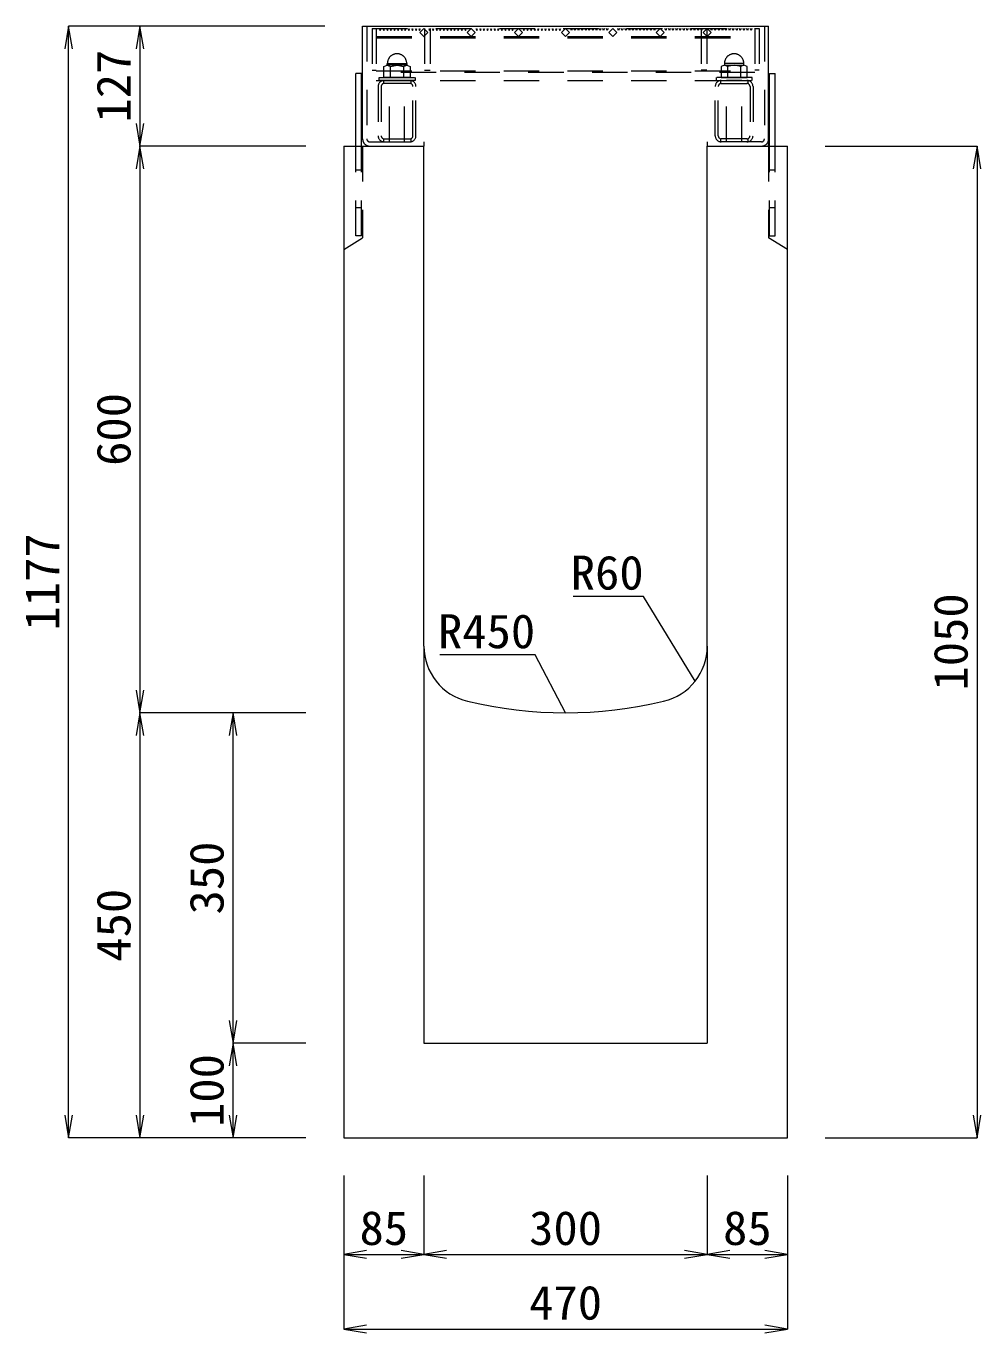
# Model space of a CAD drawing. Units: millimetres at full size. Extents: x -734 to 58102, y 49499 to 87169.
# Drawn here: x 9738 to 10749, y 56877 to 58261 of the extents above; entities that cross this region are included whole.
import ezdxf
from ezdxf.enums import TextEntityAlignment as Align

# ---------------------------------------------------------------- set-up
doc = ezdxf.new("R2010")
doc.units = ezdxf.units.MM
doc.header["$LTSCALE"] = 50
doc.linetypes.add('USER1', pattern=[1.35, 0.75, -0.6])
for name, color, linetype, lineweight in [('寸法線', 7, 'Continuous', 13), ('引出線', 4, 'Continuous', 13), ('本体', 2, 'Continuous', 20), ('ｸﾞﾚｰﾁﾝｸﾞ', 7, 'USER1', 9)]:
    doc.layers.add(name, color=color, linetype=linetype, lineweight=lineweight)
doc.styles.add('ＭＳ 明朝', font='')
doc.styles.get('ＭＳ 明朝').set_extended_font_data('MS Mincho')

# ---------------------------------------------------------------- blocks, each defined once
blk = doc.blocks.new('open_arrow')
at = {"color": 0, "linetype": 'Continuous', "lineweight": -2}
blk.add_lwpolyline([(7.5, 1.25), (0, 0), (7.5, -1.25)], dxfattribs=at)

msp = doc.modelspace()

# ---------------------------------------------------------------- linework, layer by layer
at = {"layer": '寸法線'}
for p, q in [((9783.14, 57083.85), (9783.14, 58260.85)), ((10054.48, 58260.85), (9783.14, 58260.85)), ((9858.69, 58260.85), (9858.69, 58133.85)), ((10054.48, 58260.85), (9858.69, 58260.85)), ((10034.48, 58133.85), (9858.69, 58133.85)), ((9858.69, 58133.85), (9858.69, 57533.85)), ((10034.48, 58133.85), (9858.69, 58133.85)), ((10584.52, 58133.85), (10745.31, 58133.85)), ((10745.31, 58133.85), (10745.31, 57083.85)), ((9858.69, 57533.85), (9858.69, 57083.85)), ((10034.48, 57533.85), (9858.69, 57533.85)), ((10034.48, 57533.85), (9858.69, 57533.85)), ((9957.29, 57183.85), (9957.29, 57533.85)), ((10034.48, 57533.85), (9957.29, 57533.85)), ((10034.48, 57183.85), (9957.29, 57183.85)), ((9957.29, 57083.85), (9957.29, 57183.85)), ((10034.48, 57183.85), (9957.29, 57183.85)), ((10034.48, 57083.85), (9783.14, 57083.85)), ((10034.48, 57083.85), (9858.69, 57083.85)), ((10034.48, 57083.85), (9957.29, 57083.85)), ((10584.52, 57083.85), (10745.31, 57083.85)), ((10074.5, 57043.83), (10074.5, 56881.26)), ((10074.5, 57043.83), (10074.5, 56960.31)), ((10159.5, 57043.83), (10159.5, 56960.31)), ((10159.5, 57043.83), (10159.5, 56960.31)), ((10459.5, 57043.83), (10459.5, 56960.31)), ((10459.5, 57043.83), (10459.5, 56960.31)), ((10544.5, 57043.83), (10544.5, 56881.26)), ((10544.5, 57043.83), (10544.5, 56960.31)), ((10074.5, 56960.31), (10159.5, 56960.31)), ((10159.5, 56960.31), (10459.5, 56960.31)), ((10459.5, 56960.31), (10544.5, 56960.31)), ((10074.5, 56881.26), (10544.5, 56881.26))]:
    msp.add_line(p, q, dxfattribs=at)
at = {"layer": '引出線'}
for points in [[(10446.57, 57567.17), (10392.16, 57657.06), (10317.49, 57657.06)], [(10309.5, 57533.85), (10277.28, 57595), (10176.27, 57595)]]:
    msp.add_lwpolyline(points, dxfattribs=at)
at = {"layer": '本体'}
for p, q in [((10074.5, 58133.85), (10074.5, 57083.85)), ((10074.5, 58133.85), (10159.5, 58133.85)), ((10159.5, 57604.38), (10159.5, 58133.85)), ((10459.5, 57604.38), (10459.5, 58133.85)), ((10459.5, 58133.85), (10544.5, 58133.85)), ((10544.5, 57083.85), (10544.5, 58133.85)), ((10159.5, 57604.38), (10159.5, 57183.85)), ((10459.5, 57604.38), (10459.5, 57183.85)), ((10159.5, 57183.85), (10459.5, 57183.85)), ((10074.5, 57083.85), (10544.5, 57083.85))]:
    msp.add_line(p, q, dxfattribs=at)
at = {"layer": '本体', "linetype": 'USER1', "lineweight": 9}
for p, q in [((10094.51, 58133.85), (10094.51, 58036.85)), ((10524.51, 58133.85), (10524.51, 58036.85)), ((10074.51, 58024.35), (10094.51, 58036.85)), ((10544.51, 58024.35), (10524.51, 58036.85))]:
    msp.add_line(p, q, dxfattribs=at)
at = {"layer": '本体'}
for centre, radius, start, end in [((10219.5, 57604.38), 60, 180, 256.65785), ((10399.5, 57604.38), 60, 283.34237, 0), ((10309.5, 57983.85), 450, 256.65777, 283.34225)]:
    msp.add_arc(centre, radius, start, end, dxfattribs=at)
at = {"layer": 'ｸﾞﾚｰﾁﾝｸﾞ', "linetype": 'Continuous'}
for p, q in [((10094.5, 58260.85), (10524.5, 58260.85)), ((10094.5, 58141.48), (10094.5, 58260.85)), ((10524.5, 58133.85), (10524.5, 58260.85)), ((10093.5, 58210.85), (10087.5, 58210.85)), ((10087.5, 58133.85), (10087.5, 58210.85)), ((10093.5, 58133.85), (10093.5, 58210.85)), ((10525.5, 58210.85), (10531.5, 58210.85)), ((10525.5, 58133.85), (10525.5, 58210.85)), ((10531.5, 58133.85), (10531.5, 58210.85))]:
    msp.add_line(p, q, dxfattribs=at)
at = {"layer": 'ｸﾞﾚｰﾁﾝｸﾞ'}
for p, q in [((10099, 58260.85), (10099, 58141.35)), ((10104.5, 58258.35), (10104.5, 58214.35)), ((10109, 58258.35), (10109, 58214.35)), ((10109, 58258.35), (10109, 58203.35)), ((10109, 58249.85), (10510, 58249.85)), ((10112.2, 58258.35), (10113.1, 58256.25)), ((10113.1, 58256.25), (10114, 58258.35)), ((10116, 58258.35), (10116.9, 58256.25)), ((10116.9, 58256.25), (10117.8, 58258.35)), ((10119.8, 58258.35), (10120.7, 58256.25)), ((10120.7, 58256.25), (10121.6, 58258.35)), ((10123.6, 58258.35), (10124.5, 58256.25)), ((10124.5, 58256.25), (10125.4, 58258.35)), ((10127.4, 58258.35), (10128.3, 58256.25)), ((10128.3, 58256.25), (10129.2, 58258.35)), ((10131.2, 58258.35), (10132.1, 58256.25)), ((10132.1, 58256.25), (10133, 58258.35)), ((10135, 58258.35), (10135.9, 58256.25)), ((10135.9, 58256.25), (10136.8, 58258.35)), ((10138.8, 58258.35), (10139.7, 58256.25)), ((10139.7, 58256.25), (10140.6, 58258.35)), ((10142.6, 58258.35), (10143.5, 58256.25)), ((10143.5, 58256.25), (10144.4, 58258.35)), ((10146.4, 58258.35), (10147.3, 58256.25)), ((10147.3, 58256.25), (10148.2, 58258.35)), ((10150.2, 58258.35), (10151.1, 58256.25)), ((10151.1, 58256.25), (10152, 58258.35)), ((10154, 58258.35), (10154.9, 58256.25)), ((10154.9, 58256.25), (10155.8, 58258.35)), ((10159.5, 58258.35), (10155.26, 58254.11)), ((10155.26, 58254.11), (10159.5, 58249.87)), ((10163.74, 58254.11), (10159.5, 58258.35)), ((10159.5, 58249.87), (10163.74, 58254.11)), ((10159.5, 58249.87), (10160, 58250.37)), ((10160, 58258.35), (10160, 58214.35)), ((10164.5, 58258.35), (10165.4, 58256.25)), ((10165.4, 58256.25), (10166.3, 58258.35)), ((10166, 58258.35), (10166, 58214.35)), ((10168.3, 58258.35), (10169.2, 58256.25)), ((10169.2, 58256.25), (10170.1, 58258.35)), ((10172.1, 58258.35), (10173, 58256.25)), ((10173, 58256.25), (10173.9, 58258.35)), ((10175.9, 58258.35), (10176.8, 58256.25)), ((10176.8, 58256.25), (10177.7, 58258.35)), ((10179.7, 58258.35), (10180.6, 58256.25)), ((10180.6, 58256.25), (10181.5, 58258.35)), ((10183.5, 58258.35), (10184.4, 58256.25)), ((10184.4, 58256.25), (10185.3, 58258.35)), ((10187.3, 58258.35), (10188.2, 58256.25)), ((10188.2, 58256.25), (10189.1, 58258.35)), ((10191.1, 58258.35), (10192, 58256.25)), ((10192, 58256.25), (10192.9, 58258.35)), ((10194.9, 58258.35), (10195.8, 58256.25)), ((10195.8, 58256.25), (10196.7, 58258.35)), ((10198.7, 58258.35), (10199.6, 58256.25)), ((10199.6, 58256.25), (10200.5, 58258.35)), ((10202.5, 58258.35), (10203.4, 58256.25)), ((10203.4, 58256.25), (10204.3, 58258.35)), ((10209.5, 58258.35), (10205.26, 58254.11)), ((10205.26, 58254.11), (10209.5, 58249.87)), ((10213.74, 58254.11), (10209.5, 58258.35)), ((10209.5, 58249.87), (10213.74, 58254.11)), ((10214.5, 58258.35), (10215.4, 58256.25)), ((10215.4, 58256.25), (10216.3, 58258.35)), ((10218.3, 58258.35), (10219.2, 58256.25)), ((10219.2, 58256.25), (10220.1, 58258.35)), ((10222.1, 58258.35), (10223, 58256.25)), ((10223, 58256.25), (10223.9, 58258.35)), ((10225.9, 58258.35), (10226.8, 58256.25)), ((10226.8, 58256.25), (10227.7, 58258.35)), ((10229.7, 58258.35), (10230.6, 58256.25)), ((10230.6, 58256.25), (10231.5, 58258.35)), ((10233.5, 58258.35), (10234.4, 58256.25)), ((10234.4, 58256.25), (10235.3, 58258.35)), ((10237.3, 58258.35), (10238.2, 58256.25)), ((10238.2, 58256.25), (10239.1, 58258.35)), ((10241.1, 58258.35), (10242, 58256.25)), ((10242, 58256.25), (10242.9, 58258.35)), ((10244.9, 58258.35), (10245.8, 58256.25)), ((10245.8, 58256.25), (10246.7, 58258.35)), ((10248.7, 58258.35), (10249.6, 58256.25)), ((10249.6, 58256.25), (10250.5, 58258.35)), ((10252.5, 58258.35), (10253.4, 58256.25)), ((10253.4, 58256.25), (10254.3, 58258.35)), ((10259.5, 58258.35), (10255.26, 58254.11)), ((10255.26, 58254.11), (10259.5, 58249.87)), ((10263.74, 58254.11), (10259.5, 58258.35)), ((10259.5, 58249.87), (10263.74, 58254.11)), ((10264.5, 58258.35), (10265.4, 58256.25)), ((10265.4, 58256.25), (10266.3, 58258.35)), ((10268.3, 58258.35), (10269.2, 58256.25)), ((10269.2, 58256.25), (10270.1, 58258.35)), ((10272.1, 58258.35), (10273, 58256.25)), ((10273, 58256.25), (10273.9, 58258.35)), ((10275.9, 58258.35), (10276.8, 58256.25)), ((10276.8, 58256.25), (10277.7, 58258.35)), ((10279.7, 58258.35), (10280.6, 58256.25)), ((10280.6, 58256.25), (10281.5, 58258.35)), ((10283.5, 58258.35), (10284.4, 58256.25)), ((10284.4, 58256.25), (10285.3, 58258.35)), ((10287.3, 58258.35), (10288.2, 58256.25)), ((10288.2, 58256.25), (10289.1, 58258.35)), ((10291.1, 58258.35), (10292, 58256.25)), ((10292, 58256.25), (10292.9, 58258.35)), ((10294.9, 58258.35), (10295.8, 58256.25)), ((10295.8, 58256.25), (10296.7, 58258.35)), ((10298.7, 58258.35), (10299.6, 58256.25)), ((10299.6, 58256.25), (10300.5, 58258.35)), ((10302.5, 58258.35), (10303.4, 58256.25)), ((10303.4, 58256.25), (10304.3, 58258.35)), ((10309.5, 58258.35), (10305.26, 58254.11)), ((10305.26, 58254.11), (10309.5, 58249.87)), ((10309.5, 58258.35), (10313.74, 58254.11)), ((10313.74, 58254.11), (10309.5, 58249.87)), ((10315.6, 58256.25), (10314.7, 58258.35)), ((10316.5, 58258.35), (10315.6, 58256.25)), ((10319.4, 58256.25), (10318.5, 58258.35)), ((10320.3, 58258.35), (10319.4, 58256.25)), ((10323.2, 58256.25), (10322.3, 58258.35)), ((10324.1, 58258.35), (10323.2, 58256.25)), ((10327, 58256.25), (10326.1, 58258.35)), ((10327.9, 58258.35), (10327, 58256.25)), ((10330.8, 58256.25), (10329.9, 58258.35)), ((10331.7, 58258.35), (10330.8, 58256.25)), ((10334.6, 58256.25), (10333.7, 58258.35)), ((10335.5, 58258.35), (10334.6, 58256.25)), ((10338.4, 58256.25), (10337.5, 58258.35)), ((10339.3, 58258.35), (10338.4, 58256.25)), ((10342.2, 58256.25), (10341.3, 58258.35)), ((10343.1, 58258.35), (10342.2, 58256.25)), ((10346, 58256.25), (10345.1, 58258.35)), ((10346.9, 58258.35), (10346, 58256.25)), ((10349.8, 58256.25), (10348.9, 58258.35)), ((10350.7, 58258.35), (10349.8, 58256.25)), ((10353.6, 58256.25), (10352.7, 58258.35)), ((10354.5, 58258.35), (10353.6, 58256.25)), ((10355.26, 58254.11), (10359.5, 58258.35)), ((10359.5, 58249.87), (10355.26, 58254.11)), ((10359.5, 58258.35), (10363.74, 58254.11)), ((10363.74, 58254.11), (10359.5, 58249.87)), ((10365.6, 58256.25), (10364.7, 58258.35)), ((10366.5, 58258.35), (10365.6, 58256.25)), ((10369.4, 58256.25), (10368.5, 58258.35)), ((10370.3, 58258.35), (10369.4, 58256.25)), ((10373.2, 58256.25), (10372.3, 58258.35)), ((10374.1, 58258.35), (10373.2, 58256.25)), ((10377, 58256.25), (10376.1, 58258.35)), ((10377.9, 58258.35), (10377, 58256.25)), ((10380.8, 58256.25), (10379.9, 58258.35)), ((10381.7, 58258.35), (10380.8, 58256.25)), ((10384.6, 58256.25), (10383.7, 58258.35)), ((10385.5, 58258.35), (10384.6, 58256.25)), ((10388.4, 58256.25), (10387.5, 58258.35)), ((10389.3, 58258.35), (10388.4, 58256.25)), ((10392.2, 58256.25), (10391.3, 58258.35)), ((10393.1, 58258.35), (10392.2, 58256.25)), ((10396, 58256.25), (10395.1, 58258.35)), ((10396.9, 58258.35), (10396, 58256.25)), ((10399.8, 58256.25), (10398.9, 58258.35)), ((10400.7, 58258.35), (10399.8, 58256.25)), ((10403.6, 58256.25), (10402.7, 58258.35)), ((10404.5, 58258.35), (10403.6, 58256.25)), ((10405.26, 58254.11), (10409.5, 58258.35)), ((10409.5, 58249.87), (10405.26, 58254.11)), ((10409.5, 58258.35), (10413.74, 58254.11)), ((10413.74, 58254.11), (10409.5, 58249.87)), ((10415.6, 58256.25), (10414.7, 58258.35)), ((10416.5, 58258.35), (10415.6, 58256.25)), ((10419.4, 58256.25), (10418.5, 58258.35)), ((10420.3, 58258.35), (10419.4, 58256.25)), ((10423.2, 58256.25), (10422.3, 58258.35)), ((10424.1, 58258.35), (10423.2, 58256.25)), ((10427, 58256.25), (10426.1, 58258.35)), ((10427.9, 58258.35), (10427, 58256.25)), ((10430.8, 58256.25), (10429.9, 58258.35)), ((10431.7, 58258.35), (10430.8, 58256.25)), ((10434.6, 58256.25), (10433.7, 58258.35)), ((10435.5, 58258.35), (10434.6, 58256.25)), ((10438.4, 58256.25), (10437.5, 58258.35)), ((10439.3, 58258.35), (10438.4, 58256.25)), ((10442.2, 58256.25), (10441.3, 58258.35)), ((10443.1, 58258.35), (10442.2, 58256.25)), ((10446, 58256.25), (10445.1, 58258.35)), ((10446.9, 58258.35), (10446, 58256.25)), ((10449.8, 58256.25), (10448.9, 58258.35)), ((10450.7, 58258.35), (10449.8, 58256.25)), ((10453.6, 58256.25), (10452.7, 58258.35)), ((10453, 58258.35), (10453, 58214.35)), ((10454.5, 58258.35), (10453.6, 58256.25)), ((10455.26, 58254.11), (10459.5, 58258.35)), ((10459.5, 58249.87), (10455.26, 58254.11)), ((10459, 58258.35), (10459, 58214.35)), ((10459.5, 58249.87), (10459, 58250.37)), ((10459.5, 58258.35), (10463.74, 58254.11)), ((10463.74, 58254.11), (10459.5, 58249.87)), ((10464.1, 58256.25), (10463.2, 58258.35)), ((10465, 58258.35), (10464.1, 58256.25)), ((10467.9, 58256.25), (10467, 58258.35)), ((10468.8, 58258.35), (10467.9, 58256.25)), ((10471.7, 58256.25), (10470.8, 58258.35)), ((10472.6, 58258.35), (10471.7, 58256.25)), ((10475.5, 58256.25), (10474.6, 58258.35)), ((10476.4, 58258.35), (10475.5, 58256.25)), ((10479.3, 58256.25), (10478.4, 58258.35)), ((10480.2, 58258.35), (10479.3, 58256.25)), ((10483.1, 58256.25), (10482.2, 58258.35)), ((10484, 58258.35), (10483.1, 58256.25)), ((10486.9, 58256.25), (10486, 58258.35)), ((10487.8, 58258.35), (10486.9, 58256.25)), ((10490.7, 58256.25), (10489.8, 58258.35)), ((10491.6, 58258.35), (10490.7, 58256.25)), ((10494.5, 58256.25), (10493.6, 58258.35)), ((10495.4, 58258.35), (10494.5, 58256.25)), ((10498.3, 58256.25), (10497.4, 58258.35)), ((10499.2, 58258.35), (10498.3, 58256.25)), ((10502.1, 58256.25), (10501.2, 58258.35)), ((10503, 58258.35), (10502.1, 58256.25)), ((10505.9, 58256.25), (10505, 58258.35)), ((10506.8, 58258.35), (10505.9, 58256.25)), ((10510, 58258.35), (10510, 58214.35)), ((10510, 58258.35), (10510, 58203.35)), ((10514.5, 58258.35), (10514.5, 58214.35)), ((10520, 58260.85), (10520, 58141.35)), ((10109, 58248.35), (10510, 58248.35)), ((10104.5, 58214.35), (10109, 58214.35)), ((10109, 58213.35), (10510, 58213.35)), ((10510, 58211.85), (10109, 58211.85)), ((10117.15, 58218.15), (10120.61, 58219.35)), ((10117.15, 58206.35), (10117.15, 58218.15)), ((10120.61, 58221.35), (10141.39, 58221.35)), ((10120.61, 58219.35), (10120.61, 58221.35)), ((10120.61, 58219.35), (10124.08, 58218.15)), ((10141.39, 58219.35), (10120.61, 58219.35)), ((10124.08, 58218.15), (10131, 58219.35)), ((10124.08, 58206.35), (10124.08, 58218.15)), ((10131, 58219.35), (10137.93, 58218.15)), ((10137.93, 58218.15), (10141.39, 58219.35)), ((10137.93, 58218.15), (10137.93, 58206.35)), ((10141.39, 58221.35), (10141.39, 58219.35)), ((10141.39, 58219.35), (10144.85, 58218.15)), ((10144.85, 58218.15), (10144.85, 58206.35)), ((10160, 58214.35), (10166, 58214.35)), ((10459, 58214.35), (10453, 58214.35)), ((10477.61, 58219.35), (10474.15, 58218.15)), ((10474.15, 58218.15), (10474.15, 58206.35)), ((10498.39, 58221.35), (10477.61, 58221.35)), ((10477.61, 58221.35), (10477.61, 58219.35)), ((10481.07, 58218.15), (10477.61, 58219.35)), ((10477.61, 58219.35), (10498.39, 58219.35)), ((10488, 58219.35), (10481.07, 58218.15)), ((10481.07, 58218.15), (10481.07, 58206.35)), ((10494.92, 58218.15), (10488, 58219.35)), ((10498.39, 58219.35), (10494.92, 58218.15)), ((10494.92, 58206.35), (10494.92, 58218.15)), ((10498.39, 58219.35), (10498.39, 58221.35)), ((10501.85, 58218.15), (10498.39, 58219.35)), ((10501.85, 58206.35), (10501.85, 58218.15)), ((10514.5, 58214.35), (10510, 58214.35)), ((10109, 58203.35), (10510, 58203.35)), ((10111, 58196.95), (10111, 58144.75)), ((10112, 58206.35), (10150, 58206.35)), ((10112, 58206.35), (10131, 58206.35)), ((10112, 58203.35), (10112, 58206.35)), ((10150, 58203.35), (10112, 58203.35)), ((10114.2, 58196.95), (10114.2, 58144.75)), ((10116.5, 58203.29), (10116.5, 58200.02)), ((10131, 58206.35), (10117.15, 58206.35)), ((10144.6, 58203.35), (10117.4, 58203.35)), ((10144.6, 58203.35), (10117.4, 58203.35)), ((10144.6, 58200.15), (10117.4, 58200.15)), ((10123, 58138.35), (10123, 58203.35)), ((10123, 58203.35), (10139, 58203.35)), ((10131, 58206.35), (10124.08, 58206.35)), ((10144.85, 58206.35), (10131, 58206.35)), ((10139, 58138.35), (10139, 58203.35)), ((10145.5, 58203.29), (10145.5, 58200.02)), ((10147.8, 58144.75), (10147.8, 58196.95)), ((10150, 58206.35), (10150, 58203.35)), ((10151, 58144.75), (10151, 58196.95)), ((10468, 58144.75), (10468, 58196.95)), ((10507, 58206.35), (10469, 58206.35)), ((10469, 58206.35), (10469, 58203.35)), ((10469, 58203.35), (10507, 58203.35)), ((10471.2, 58144.75), (10471.2, 58196.95)), ((10473.5, 58203.29), (10473.5, 58200.02)), ((10474.15, 58206.35), (10488, 58206.35)), ((10474.4, 58203.35), (10501.6, 58203.35)), ((10474.4, 58203.35), (10501.6, 58203.35)), ((10474.4, 58200.15), (10501.6, 58200.15)), ((10480, 58138.35), (10480, 58203.35)), ((10496, 58203.35), (10480, 58203.35)), ((10488, 58206.35), (10501.85, 58206.35)), ((10507, 58206.35), (10488, 58206.35)), ((10488, 58206.35), (10494.92, 58206.35)), ((10496, 58138.35), (10496, 58203.35)), ((10502.5, 58203.29), (10502.5, 58200.02)), ((10504.8, 58196.95), (10504.8, 58144.75)), ((10507, 58203.35), (10507, 58206.35)), ((10508, 58196.95), (10508, 58144.75)), ((10116.5, 58141.68), (10116.5, 58138.41)), ((10117.4, 58141.55), (10144.6, 58141.55)), ((10145.5, 58141.68), (10145.5, 58138.41)), ((10473.5, 58141.68), (10473.5, 58138.41)), ((10501.6, 58141.55), (10474.4, 58141.55)), ((10502.5, 58141.68), (10502.5, 58138.41)), ((10087.5, 58038.85), (10087.5, 58133.85)), ((10093.5, 58038.85), (10093.5, 58133.85)), ((10102, 58138.35), (10159.5, 58138.35)), ((10117.4, 58138.35), (10144.6, 58138.35)), ((10159.5, 58138.35), (10159.5, 58133.85)), ((10517, 58138.35), (10459.5, 58138.35)), ((10459.5, 58138.35), (10459.5, 58133.85)), ((10501.6, 58138.35), (10474.4, 58138.35)), ((10525.5, 58038.85), (10525.5, 58133.85)), ((10531.5, 58038.85), (10531.5, 58133.85)), ((10087.5, 58108.85), (10093.5, 58108.85)), ((10525.5, 58108.85), (10531.5, 58108.85)), ((10087.5, 58068.85), (10093.5, 58068.85)), ((10525.5, 58068.85), (10531.5, 58068.85)), ((10093.5, 58038.85), (10087.5, 58038.85)), ((10525.5, 58038.85), (10531.5, 58038.85))]:
    msp.add_line(p, q, dxfattribs=at)
at = {"layer": 'ｸﾞﾚｰﾁﾝｸﾞ', "lineweight": 5}
msp.add_line((10104.5, 58258.35), (10514.5, 58258.35), dxfattribs=at)
at = {"layer": 'ｸﾞﾚｰﾁﾝｸﾞ'}
for centre, radius, start, end in [((10131, 58221.35), 10.25, 0, 180), ((10488, 58221.35), 10.25, 0, 180), ((10117.4, 58196.95), 6.4, 90, 180), ((10117.4, 58196.95), 3.2, 90, 180), ((10144.6, 58196.95), 6.4, 0, 90), ((10144.6, 58196.95), 3.2, 0, 90), ((10474.4, 58196.95), 6.4, 90, 180), ((10474.4, 58196.95), 3.2, 90, 180), ((10501.6, 58196.95), 6.4, 0, 90), ((10501.6, 58196.95), 3.2, 0, 90), ((10102, 58141.35), 7.5, 179.01874, 270), ((10102, 58141.35), 3, 180, 270), ((10117.4, 58144.75), 6.4, 180, 270), ((10117.4, 58144.75), 3.2, 180, 270), ((10144.6, 58144.75), 6.4, 270, 0), ((10144.6, 58144.75), 3.2, 270, 0), ((10474.4, 58144.75), 6.4, 180, 270), ((10474.4, 58144.75), 3.2, 180, 270), ((10501.6, 58144.75), 6.4, 270, 0), ((10501.6, 58144.75), 3.2, 270, 0), ((10517, 58141.35), 7.5, 270, 0), ((10517, 58141.35), 3, 270, 0)]:
    msp.add_arc(centre, radius, start, end, dxfattribs=at)

# ---------------------------------------------------------------- block references
at = {"layer": '寸法線', "xscale": 3.2, "yscale": 3.2}
for p, rotation in [((9783.14, 58260.85), 270), ((9858.69, 58260.85), 270), ((9858.69, 58133.85), 90), ((9858.69, 58133.85), 270), ((10745.31, 58133.85), 270), ((9858.69, 57533.85), 90), ((9858.69, 57533.85), 270), ((9957.29, 57533.85), 270), ((9957.29, 57183.85), 90), ((9957.29, 57183.85), 270), ((9783.14, 57083.85), 90), ((9858.69, 57083.85), 90), ((9957.29, 57083.85), 90), ((10745.31, 57083.85), 90), ((10159.5, 56960.31), 180), ((10459.5, 56960.31), 180), ((10544.5, 56960.31), 180), ((10544.5, 56881.26), 180)]:
    msp.add_blockref('open_arrow', p, dxfattribs=dict(at, rotation=rotation))
for p in [(10074.5, 56960.31), (10159.5, 56960.31), (10459.5, 56960.31), (10074.5, 56881.26)]:
    msp.add_blockref('open_arrow', p, dxfattribs=at)
at = {"layer": '引出線', "xscale": 0.0533, "yscale": 0.0533}
for p, rotation in [((10446.57, 57567.17), 121.2), ((10309.5, 57533.85), 117.8)]:
    msp.add_blockref('open_arrow', p, dxfattribs=dict(at, rotation=rotation))

# ---------------------------------------------------------------- texts
at = {"layer": '寸法線', "style": 'ＭＳ 明朝', "width": 1.05}
for s, p in [('127', (9830.67, 58197.35)), ('600', (9830.67, 57833.85)), ('1177', (9755.12, 57672.35)), ('1050', (10717.29, 57608.85)), ('350', (9929.27, 57358.85)), ('450', (9830.67, 57308.85)), ('100', (9929.27, 57133.85))]:
    msp.add_text(s, height=36.03, rotation=90, dxfattribs=at).set_placement(p, align=Align.MIDDLE_CENTER)
for s, p in [('85', (10117, 56988.33)), ('300', (10309.5, 56988.33)), ('85', (10502, 56988.33)), ('470', (10309.5, 56909.28))]:
    msp.add_text(s, height=36.03, dxfattribs=at).set_placement(p, align=Align.MIDDLE_CENTER)
at = {"layer": '引出線', "style": 'ＭＳ 明朝', "width": 1.05}
for s, p in [('R60', (10392.16, 57700.26)), ('R450', (10277.28, 57638.2))]:
    msp.add_text(s, height=36.03, dxfattribs=at).set_placement(p, align=Align.TOP_RIGHT)

doc.saveas('drawing.dxf')
